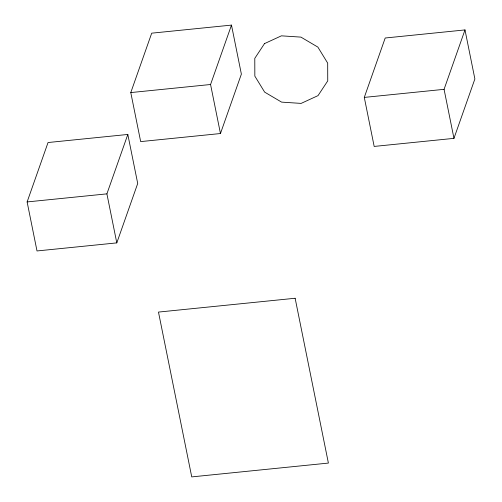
<?xml version="1.0" encoding="UTF-8"?>
<svg xmlns="http://www.w3.org/2000/svg" width="502" height="502" viewBox="0 0 502 502"><rect width="100%" height="100%" fill="white"/><g stroke="black" fill="none" stroke-linecap="round" stroke-linejoin="round"><path stroke-width="0.75" d="M27.121 201.936L48.041 142.53L127.822 134.454L137.711 183.481L116.797 242.886L37.01 250.956L27.121 201.936L106.901 193.86L127.822 134.454M130.784 92.575L151.704 33.17L231.485 25.1L241.374 74.12L220.46 133.532L140.673 141.602L130.784 92.575L210.564 84.505L231.485 25.1M364.289 97.407L385.203 38.001L464.99 29.925L474.879 78.952L453.959 138.357L374.178 146.427L364.289 97.407L444.069 89.331L464.99 29.925M444.069 89.331L453.959 138.357M210.564 84.505L220.46 133.532M106.901 193.86L116.797 242.886M264.504 43.611L254.784 58.357L254.84 76.116L264.654 92.136L281.603 102.126L301.137 103.399L318.023 95.625L327.743 80.885L327.687 63.12L317.873 47.1L300.93 37.117L281.396 35.837L264.504 43.611M295.132 298.257L158.475 312.081L191.739 476.9L328.396 463.076L295.132 298.257"/></g></svg>
